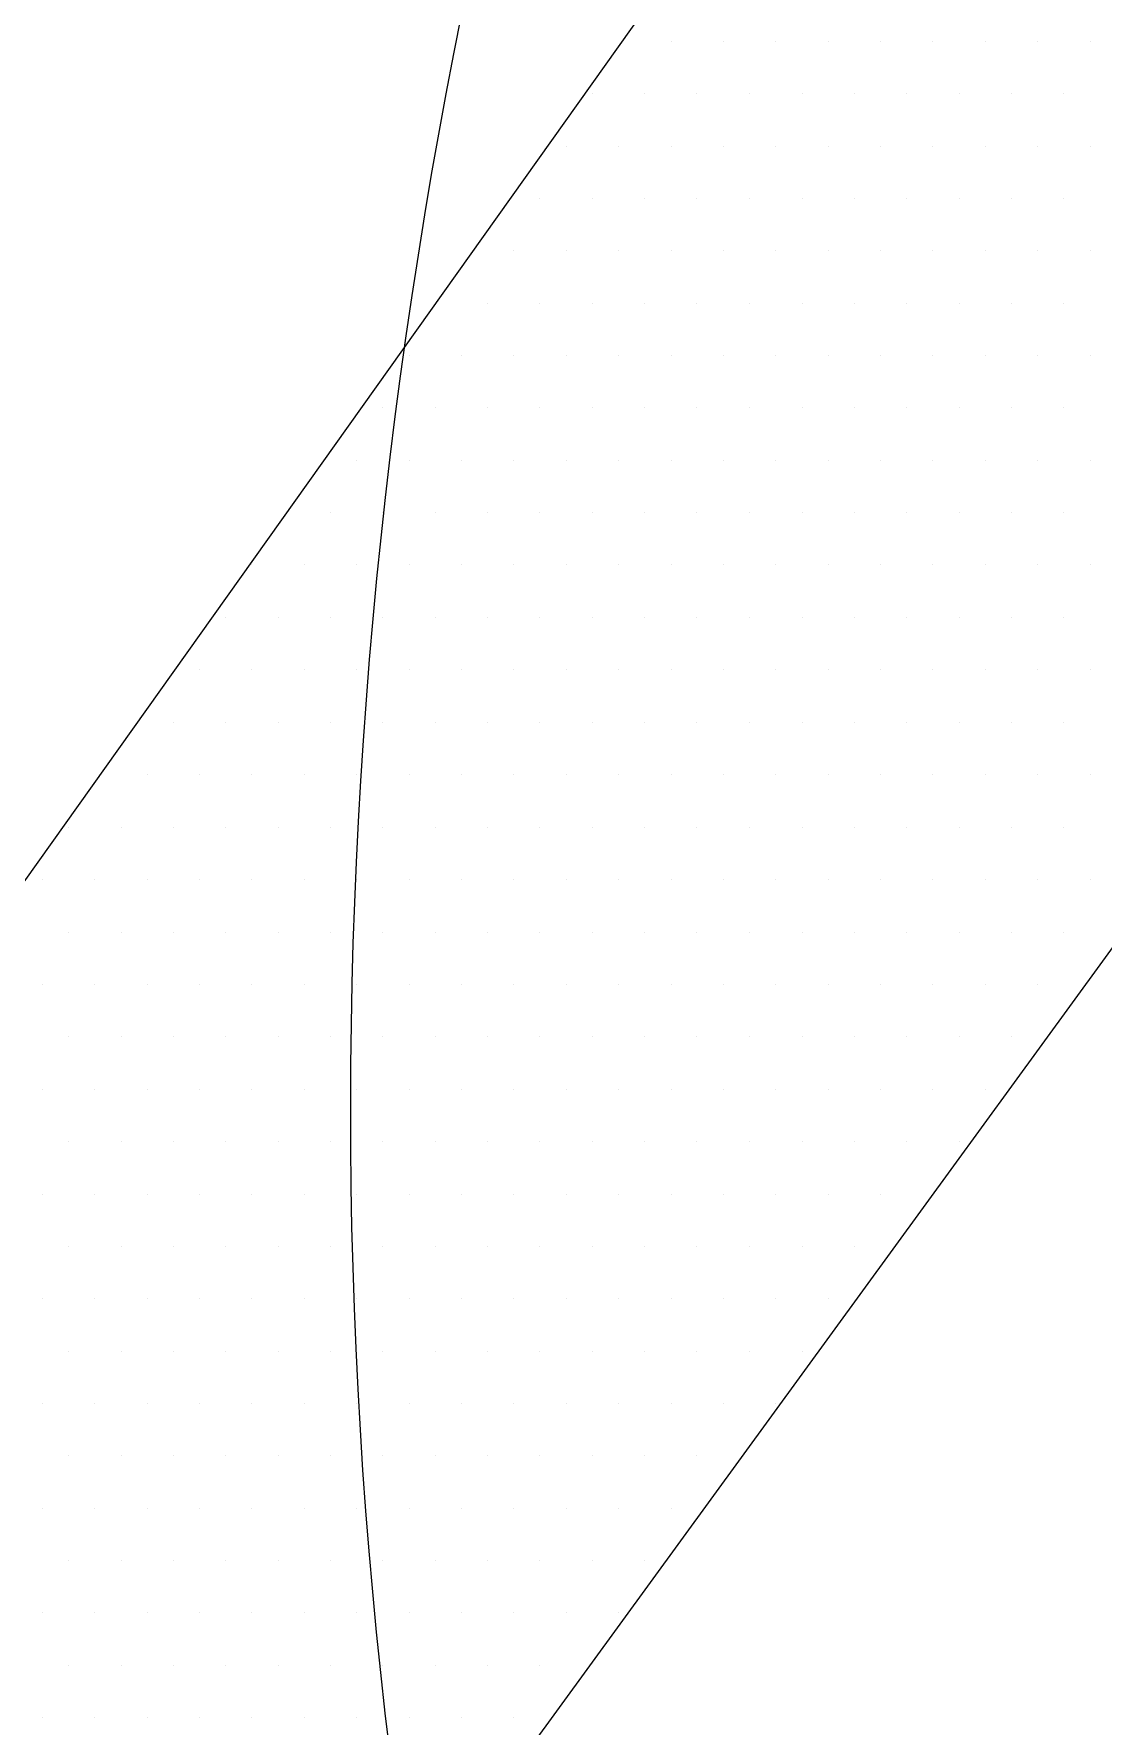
# Model space of a CAD drawing. Header units: metres. Extents: x 9606 to 9900, y 4805 to 4952.
# Drawn here: x 9862.637 to 9863.012, y 4852.206 to 4852.799 of the extents above; entities that cross this region are included whole.
import ezdxf

# ---------------------------------------------------------------- set-up
doc = ezdxf.new("R2010")
doc.units = ezdxf.units.M
doc.header["$LTSCALE"] = 2
doc.linetypes.add('CACHEX2', pattern=[0.75, 0.5, -0.25])
for name, color, linetype in [('CARTOUCHE', 7, 'Continuous'), ('LOGO', 4, 'Continuous'), ('rosace', 7, 'Continuous')]:
    doc.layers.add(name, color=color, linetype=linetype)

# ---------------------------------------------------------------- blocks, each defined once
blk = doc.blocks.new('A$C715108E3')
at = {"layer": 'LOGO', "color": 131}
for p, q in [((-19.4636, -12.1388), (-19.4636, -12.1388)), ((-19.377, -12.1388), (-19.377, -12.1388)), ((-19.2852, -12.1388), (-19.2852, -12.1388)), ((-19.1939, -12.1388), (-19.1939, -12.1388)), ((-19.1019, -12.1388), (-19.1019, -12.1388)), ((-19.0099, -12.1388), (-19.0099, -12.1388)), ((-18.9186, -12.1388), (-18.9186, -12.1388)), ((-18.8268, -12.1388), (-18.8268, -12.1388)), ((-18.7349, -12.1388), (-18.7349, -12.1388)), ((-18.6429, -12.1388), (-18.6429, -12.1388)), ((-19.5288, -12.23), (-19.5288, -12.23)), ((-19.5146, -12.23), (-19.5146, -12.23)), ((-19.4228, -12.23), (-19.4228, -12.23)), ((-19.3317, -12.23), (-19.3317, -12.23)), ((-19.2397, -12.23), (-19.2397, -12.23)), ((-19.1476, -12.23), (-19.1476, -12.23)), ((-19.0564, -12.23), (-19.0564, -12.23)), ((-18.9643, -12.23), (-18.9643, -12.23)), ((-18.8725, -12.23), (-18.8725, -12.23)), ((-18.7811, -12.23), (-18.7811, -12.23)), ((-18.689, -12.23), (-18.689, -12.23)), ((-19.594, -12.3224), (-19.594, -12.3224)), ((-19.5605, -12.3224), (-19.5605, -12.3224)), ((-19.4689, -12.3224), (-19.4689, -12.3224)), ((-19.377, -12.3224), (-19.377, -12.3224)), ((-19.2852, -12.3224), (-19.2852, -12.3224)), ((-19.1939, -12.3224), (-19.1939, -12.3224)), ((-19.1019, -12.3224), (-19.1019, -12.3224)), ((-19.0099, -12.3224), (-19.0099, -12.3224)), ((-18.9186, -12.3224), (-18.9186, -12.3224)), ((-18.8268, -12.3224), (-18.8268, -12.3224)), ((-18.7349, -12.3224), (-18.7349, -12.3224)), ((-18.6429, -12.3224), (-18.6429, -12.3224)), ((-19.6593, -12.4139), (-19.6593, -12.4139)), ((-19.6068, -12.4139), (-19.6068, -12.4139)), ((-19.5146, -12.4139), (-19.5146, -12.4139)), ((-19.4228, -12.4139), (-19.4228, -12.4139)), ((-19.3317, -12.4139), (-19.3317, -12.4139)), ((-19.2397, -12.4139), (-19.2397, -12.4139)), ((-19.1476, -12.4139), (-19.1476, -12.4139)), ((-19.0564, -12.4139), (-19.0564, -12.4139)), ((-18.9643, -12.4139), (-18.9643, -12.4139)), ((-18.8725, -12.4139), (-18.8725, -12.4139)), ((-18.7811, -12.4139), (-18.7811, -12.4139)), ((-18.689, -12.4139), (-18.689, -12.4139)), ((-19.7245, -12.5053), (-19.7245, -12.5053)), ((-19.6525, -12.5053), (-19.6525, -12.5053)), ((-19.5605, -12.5053), (-19.5605, -12.5053)), ((-19.4689, -12.5053), (-19.4689, -12.5053)), ((-19.377, -12.5053), (-19.377, -12.5053)), ((-19.2852, -12.5053), (-19.2852, -12.5053)), ((-19.1939, -12.5053), (-19.1939, -12.5053)), ((-19.1019, -12.5053), (-19.1019, -12.5053)), ((-19.0099, -12.5053), (-19.0099, -12.5053)), ((-18.9186, -12.5053), (-18.9186, -12.5053)), ((-18.8268, -12.5053), (-18.8268, -12.5053)), ((-18.7349, -12.5053), (-18.7349, -12.5053)), ((-18.6429, -12.5053), (-18.6429, -12.5053)), ((-19.7897, -12.5977), (-19.7897, -12.5977)), ((-19.6979, -12.5977), (-19.6979, -12.5977)), ((-19.6068, -12.5977), (-19.6068, -12.5977)), ((-19.5146, -12.5977), (-19.5146, -12.5977)), ((-19.4228, -12.5977), (-19.4228, -12.5977)), ((-19.3317, -12.5977), (-19.3317, -12.5977)), ((-19.2397, -12.5977), (-19.2397, -12.5977)), ((-19.1476, -12.5977), (-19.1476, -12.5977)), ((-19.0564, -12.5977), (-19.0564, -12.5977)), ((-18.9643, -12.5977), (-18.9643, -12.5977)), ((-18.8725, -12.5977), (-18.8725, -12.5977)), ((-18.7811, -12.5977), (-18.7811, -12.5977)), ((-18.689, -12.5977), (-18.689, -12.5977)), ((-19.8551, -12.6892), (-19.8551, -12.6892)), ((-19.8354, -12.6892), (-19.8354, -12.6892)), ((-19.7444, -12.6892), (-19.7444, -12.6892)), ((-19.6525, -12.6892), (-19.6525, -12.6892)), ((-19.5605, -12.6892), (-19.5605, -12.6892)), ((-19.4689, -12.6892), (-19.4689, -12.6892)), ((-19.377, -12.6892), (-19.377, -12.6892)), ((-19.2852, -12.6892), (-19.2852, -12.6892)), ((-19.1939, -12.6892), (-19.1939, -12.6892)), ((-19.1019, -12.6892), (-19.1019, -12.6892)), ((-19.0099, -12.6892), (-19.0099, -12.6892)), ((-18.9186, -12.6892), (-18.9186, -12.6892)), ((-18.8268, -12.6892), (-18.8268, -12.6892)), ((-18.7349, -12.6892), (-18.7349, -12.6892)), ((-18.6429, -12.6892), (-18.6429, -12.6892)), ((-19.9205, -12.7805), (-19.9205, -12.7805)), ((-19.8817, -12.7805), (-19.8817, -12.7805)), ((-19.7897, -12.7805), (-19.7897, -12.7805)), ((-19.6979, -12.7805), (-19.6979, -12.7805)), ((-19.6068, -12.7805), (-19.6068, -12.7805)), ((-19.5146, -12.7805), (-19.5146, -12.7805)), ((-19.4228, -12.7805), (-19.4228, -12.7805)), ((-19.3317, -12.7805), (-19.3317, -12.7805)), ((-19.2397, -12.7805), (-19.2397, -12.7805)), ((-19.1476, -12.7805), (-19.1476, -12.7805)), ((-19.0564, -12.7805), (-19.0564, -12.7805)), ((-18.9643, -12.7805), (-18.9643, -12.7805)), ((-18.8725, -12.7805), (-18.8725, -12.7805)), ((-18.7811, -12.7805), (-18.7811, -12.7805)), ((-18.689, -12.7805), (-18.689, -12.7805)), ((-19.9856, -12.8729), (-19.9856, -12.8729)), ((-19.9275, -12.8729), (-19.9275, -12.8729)), ((-19.8354, -12.8729), (-19.8354, -12.8729)), ((-19.7444, -12.8729), (-19.7444, -12.8729)), ((-19.6525, -12.8729), (-19.6525, -12.8729)), ((-19.5605, -12.8729), (-19.5605, -12.8729)), ((-19.4689, -12.8729), (-19.4689, -12.8729)), ((-19.377, -12.8729), (-19.377, -12.8729)), ((-19.2852, -12.8729), (-19.2852, -12.8729)), ((-19.1939, -12.8729), (-19.1939, -12.8729)), ((-19.1019, -12.8729), (-19.1019, -12.8729)), ((-19.0099, -12.8729), (-19.0099, -12.8729)), ((-18.9186, -12.8729), (-18.9186, -12.8729)), ((-18.8268, -12.8729), (-18.8268, -12.8729)), ((-18.7349, -12.8729), (-18.7349, -12.8729)), ((-18.6429, -12.8729), (-18.6429, -12.8729)), ((-20.051, -12.9641), (-20.051, -12.9641)), ((-19.9737, -12.9641), (-19.9737, -12.9641)), ((-19.8817, -12.9641), (-19.8817, -12.9641)), ((-19.7897, -12.9641), (-19.7897, -12.9641)), ((-19.6979, -12.9641), (-19.6979, -12.9641)), ((-19.6068, -12.9641), (-19.6068, -12.9641)), ((-19.5146, -12.9641), (-19.5146, -12.9641)), ((-19.4228, -12.9641), (-19.4228, -12.9641)), ((-19.3317, -12.9641), (-19.3317, -12.9641)), ((-19.2397, -12.9641), (-19.2397, -12.9641)), ((-19.1476, -12.9641), (-19.1476, -12.9641)), ((-19.0564, -12.9641), (-19.0564, -12.9641)), ((-18.9643, -12.9641), (-18.9643, -12.9641)), ((-18.8725, -12.9641), (-18.8725, -12.9641)), ((-18.7811, -12.9641), (-18.7811, -12.9641)), ((-18.689, -12.9641), (-18.689, -12.9641)), ((-20.1166, -13.0556), (-20.1166, -13.0556)), ((-20.1113, -13.0556), (-20.1113, -13.0556)), ((-20.0195, -13.0556), (-20.0195, -13.0556)), ((-19.9275, -13.0556), (-19.9275, -13.0556)), ((-19.8354, -13.0556), (-19.8354, -13.0556)), ((-19.7444, -13.0556), (-19.7444, -13.0556)), ((-19.6525, -13.0556), (-19.6525, -13.0556)), ((-19.5605, -13.0556), (-19.5605, -13.0556)), ((-19.4689, -13.0556), (-19.4689, -13.0556)), ((-19.377, -13.0556), (-19.377, -13.0556)), ((-19.2852, -13.0556), (-19.2852, -13.0556)), ((-19.1939, -13.0556), (-19.1939, -13.0556)), ((-19.1019, -13.0556), (-19.1019, -13.0556)), ((-19.0099, -13.0556), (-19.0099, -13.0556)), ((-18.9186, -13.0556), (-18.9186, -13.0556)), ((-18.8268, -13.0556), (-18.8268, -13.0556)), ((-18.7349, -13.0556), (-18.7349, -13.0556)), ((-18.6429, -13.0556), (-18.6429, -13.0556)), ((-20.1818, -13.148), (-20.1818, -13.148)), ((-20.157, -13.148), (-20.157, -13.148)), ((-20.065, -13.148), (-20.065, -13.148)), ((-19.9737, -13.148), (-19.9737, -13.148)), ((-19.8817, -13.148), (-19.8817, -13.148)), ((-19.7897, -13.148), (-19.7897, -13.148)), ((-19.6979, -13.148), (-19.6979, -13.148)), ((-19.6068, -13.148), (-19.6068, -13.148)), ((-19.5146, -13.148), (-19.5146, -13.148)), ((-19.4228, -13.148), (-19.4228, -13.148)), ((-19.3317, -13.148), (-19.3317, -13.148)), ((-19.2397, -13.148), (-19.2397, -13.148)), ((-19.1476, -13.148), (-19.1476, -13.148)), ((-19.0564, -13.148), (-19.0564, -13.148)), ((-18.9643, -13.148), (-18.9643, -13.148)), ((-18.8725, -13.148), (-18.8725, -13.148)), ((-18.7811, -13.148), (-18.7811, -13.148)), ((-18.689, -13.148), (-18.689, -13.148)), ((-20.2472, -13.2392), (-20.2472, -13.2392)), ((-20.2026, -13.2392), (-20.2026, -13.2392)), ((-20.1113, -13.2392), (-20.1113, -13.2392)), ((-20.0195, -13.2392), (-20.0195, -13.2392)), ((-19.9275, -13.2392), (-19.9275, -13.2392)), ((-19.8354, -13.2392), (-19.8354, -13.2392)), ((-19.7444, -13.2392), (-19.7444, -13.2392)), ((-19.6525, -13.2392), (-19.6525, -13.2392)), ((-19.5605, -13.2392), (-19.5605, -13.2392)), ((-19.4689, -13.2392), (-19.4689, -13.2392)), ((-19.377, -13.2392), (-19.377, -13.2392)), ((-19.2852, -13.2392), (-19.2852, -13.2392)), ((-19.1939, -13.2392), (-19.1939, -13.2392)), ((-19.1019, -13.2392), (-19.1019, -13.2392)), ((-19.0099, -13.2392), (-19.0099, -13.2392)), ((-18.9186, -13.2392), (-18.9186, -13.2392)), ((-18.8268, -13.2392), (-18.8268, -13.2392)), ((-18.7349, -13.2392), (-18.7349, -13.2392)), ((-18.6429, -13.2392), (-18.6429, -13.2392)), ((-20.3124, -13.3309), (-20.3124, -13.3309)), ((-20.2487, -13.3309), (-20.2487, -13.3309)), ((-20.157, -13.3309), (-20.157, -13.3309)), ((-20.065, -13.3309), (-20.065, -13.3309)), ((-19.9737, -13.3309), (-19.9737, -13.3309)), ((-19.8817, -13.3309), (-19.8817, -13.3309)), ((-19.7897, -13.3309), (-19.7897, -13.3309)), ((-19.6979, -13.3309), (-19.6979, -13.3309)), ((-19.6068, -13.3309), (-19.6068, -13.3309)), ((-19.5146, -13.3309), (-19.5146, -13.3309)), ((-19.4228, -13.3309), (-19.4228, -13.3309)), ((-19.3317, -13.3309), (-19.3317, -13.3309)), ((-19.2397, -13.3309), (-19.2397, -13.3309)), ((-19.1476, -13.3309), (-19.1476, -13.3309)), ((-19.0564, -13.3309), (-19.0564, -13.3309)), ((-18.9643, -13.3309), (-18.9643, -13.3309)), ((-18.8725, -13.3309), (-18.8725, -13.3309)), ((-18.7811, -13.3309), (-18.7811, -13.3309)), ((-18.689, -13.3309), (-18.689, -13.3309)), ((-20.3776, -13.4233), (-20.3776, -13.4233)), ((-20.2946, -13.4233), (-20.2946, -13.4233)), ((-20.2026, -13.4233), (-20.2026, -13.4233)), ((-20.1113, -13.4233), (-20.1113, -13.4233)), ((-20.0195, -13.4233), (-20.0195, -13.4233)), ((-19.9275, -13.4233), (-19.9275, -13.4233)), ((-19.8354, -13.4233), (-19.8354, -13.4233)), ((-19.7444, -13.4233), (-19.7444, -13.4233)), ((-19.6525, -13.4233), (-19.6525, -13.4233)), ((-19.5605, -13.4233), (-19.5605, -13.4233)), ((-19.4689, -13.4233), (-19.4689, -13.4233)), ((-19.377, -13.4233), (-19.377, -13.4233)), ((-19.2852, -13.4233), (-19.2852, -13.4233)), ((-19.1939, -13.4233), (-19.1939, -13.4233)), ((-19.1019, -13.4233), (-19.1019, -13.4233)), ((-19.0099, -13.4233), (-19.0099, -13.4233)), ((-18.9186, -13.4233), (-18.9186, -13.4233)), ((-18.8268, -13.4233), (-18.8268, -13.4233)), ((-18.7349, -13.4233), (-18.7349, -13.4233)), ((-18.6429, -13.4233), (-18.6429, -13.4233)), ((-20.443, -13.5147), (-20.443, -13.5147)), ((-20.4322, -13.5147), (-20.4322, -13.5147)), ((-20.3403, -13.5147), (-20.3403, -13.5147)), ((-20.2487, -13.5147), (-20.2487, -13.5147)), ((-20.157, -13.5147), (-20.157, -13.5147)), ((-20.065, -13.5147), (-20.065, -13.5147)), ((-19.9737, -13.5147), (-19.9737, -13.5147)), ((-19.8817, -13.5147), (-19.8817, -13.5147)), ((-19.7897, -13.5147), (-19.7897, -13.5147)), ((-19.6979, -13.5147), (-19.6979, -13.5147)), ((-19.6068, -13.5147), (-19.6068, -13.5147)), ((-19.5146, -13.5147), (-19.5146, -13.5147)), ((-19.4228, -13.5147), (-19.4228, -13.5147)), ((-19.3317, -13.5147), (-19.3317, -13.5147)), ((-19.2397, -13.5147), (-19.2397, -13.5147)), ((-19.1476, -13.5147), (-19.1476, -13.5147)), ((-19.0564, -13.5147), (-19.0564, -13.5147)), ((-18.9643, -13.5147), (-18.9643, -13.5147)), ((-18.8725, -13.5147), (-18.8725, -13.5147)), ((-18.7811, -13.5147), (-18.7811, -13.5147)), ((-18.689, -13.5147), (-18.689, -13.5147)), ((-20.4779, -13.6058), (-20.4779, -13.6058)), ((-20.3864, -13.6058), (-20.3864, -13.6058)), ((-20.2946, -13.6058), (-20.2946, -13.6058)), ((-20.2026, -13.6058), (-20.2026, -13.6058)), ((-20.1113, -13.6058), (-20.1113, -13.6058)), ((-20.0195, -13.6058), (-20.0195, -13.6058)), ((-19.9275, -13.6058), (-19.9275, -13.6058)), ((-19.8354, -13.6058), (-19.8354, -13.6058)), ((-19.7444, -13.6058), (-19.7444, -13.6058)), ((-19.6525, -13.6058), (-19.6525, -13.6058)), ((-19.5605, -13.6058), (-19.5605, -13.6058)), ((-19.4689, -13.6058), (-19.4689, -13.6058)), ((-19.377, -13.6058), (-19.377, -13.6058)), ((-19.2852, -13.6058), (-19.2852, -13.6058)), ((-19.1939, -13.6058), (-19.1939, -13.6058)), ((-19.1019, -13.6058), (-19.1019, -13.6058)), ((-19.0099, -13.6058), (-19.0099, -13.6058)), ((-18.9186, -13.6058), (-18.9186, -13.6058)), ((-18.8268, -13.6058), (-18.8268, -13.6058)), ((-18.7349, -13.6058), (-18.7349, -13.6058)), ((-18.6429, -13.6058), (-18.6429, -13.6058)), ((-20.4322, -13.6986), (-20.4322, -13.6986)), ((-20.3403, -13.6986), (-20.3403, -13.6986)), ((-20.2487, -13.6986), (-20.2487, -13.6986)), ((-20.157, -13.6986), (-20.157, -13.6986)), ((-20.065, -13.6986), (-20.065, -13.6986)), ((-19.9737, -13.6986), (-19.9737, -13.6986)), ((-19.8817, -13.6986), (-19.8817, -13.6986)), ((-19.7897, -13.6986), (-19.7897, -13.6986)), ((-19.6979, -13.6986), (-19.6979, -13.6986)), ((-19.6068, -13.6986), (-19.6068, -13.6986)), ((-19.5146, -13.6986), (-19.5146, -13.6986)), ((-19.4228, -13.6986), (-19.4228, -13.6986)), ((-19.3317, -13.6986), (-19.3317, -13.6986)), ((-19.2397, -13.6986), (-19.2397, -13.6986)), ((-19.1476, -13.6986), (-19.1476, -13.6986)), ((-19.0564, -13.6986), (-19.0564, -13.6986)), ((-18.9643, -13.6986), (-18.9643, -13.6986)), ((-18.8725, -13.6986), (-18.8725, -13.6986)), ((-18.7811, -13.6986), (-18.7811, -13.6986)), ((-18.689, -13.6986), (-18.689, -13.6986)), ((-20.4779, -13.7897), (-20.4779, -13.7897)), ((-20.3864, -13.7897), (-20.3864, -13.7897)), ((-20.2946, -13.7897), (-20.2946, -13.7897)), ((-20.2026, -13.7897), (-20.2026, -13.7897)), ((-20.1113, -13.7897), (-20.1113, -13.7897)), ((-20.0195, -13.7897), (-20.0195, -13.7897)), ((-19.9275, -13.7897), (-19.9275, -13.7897)), ((-19.8354, -13.7897), (-19.8354, -13.7897)), ((-19.7444, -13.7897), (-19.7444, -13.7897)), ((-19.6525, -13.7897), (-19.6525, -13.7897)), ((-19.5605, -13.7897), (-19.5605, -13.7897)), ((-19.4689, -13.7897), (-19.4689, -13.7897)), ((-19.377, -13.7897), (-19.377, -13.7897)), ((-19.2852, -13.7897), (-19.2852, -13.7897)), ((-19.1939, -13.7897), (-19.1939, -13.7897)), ((-19.1019, -13.7897), (-19.1019, -13.7897)), ((-19.0099, -13.7897), (-19.0099, -13.7897)), ((-18.9186, -13.7897), (-18.9186, -13.7897)), ((-18.8268, -13.7897), (-18.8268, -13.7897)), ((-18.7349, -13.7897), (-18.7349, -13.7897)), ((-20.4322, -13.8809), (-20.4322, -13.8809)), ((-20.3403, -13.8809), (-20.3403, -13.8809)), ((-20.2487, -13.8809), (-20.2487, -13.8809)), ((-20.157, -13.8809), (-20.157, -13.8809)), ((-20.065, -13.8809), (-20.065, -13.8809)), ((-19.9737, -13.8809), (-19.9737, -13.8809)), ((-19.8817, -13.8809), (-19.8817, -13.8809)), ((-19.7897, -13.8809), (-19.7897, -13.8809)), ((-19.6979, -13.8809), (-19.6979, -13.8809)), ((-19.6068, -13.8809), (-19.6068, -13.8809)), ((-19.5146, -13.8809), (-19.5146, -13.8809)), ((-19.4228, -13.8809), (-19.4228, -13.8809)), ((-19.3317, -13.8809), (-19.3317, -13.8809)), ((-19.2397, -13.8809), (-19.2397, -13.8809)), ((-19.1476, -13.8809), (-19.1476, -13.8809)), ((-19.0564, -13.8809), (-19.0564, -13.8809)), ((-18.9643, -13.8809), (-18.9643, -13.8809)), ((-18.8725, -13.8809), (-18.8725, -13.8809)), ((-18.7811, -13.8809), (-18.7811, -13.8809)), ((-20.4779, -13.9735), (-20.4779, -13.9735)), ((-20.3864, -13.9735), (-20.3864, -13.9735)), ((-20.2946, -13.9735), (-20.2946, -13.9735)), ((-20.2026, -13.9735), (-20.2026, -13.9735)), ((-20.1113, -13.9735), (-20.1113, -13.9735)), ((-20.0195, -13.9735), (-20.0195, -13.9735)), ((-19.9275, -13.9735), (-19.9275, -13.9735)), ((-19.8354, -13.9735), (-19.8354, -13.9735)), ((-19.7444, -13.9735), (-19.7444, -13.9735)), ((-19.6525, -13.9735), (-19.6525, -13.9735)), ((-19.5605, -13.9735), (-19.5605, -13.9735)), ((-19.4689, -13.9735), (-19.4689, -13.9735)), ((-19.377, -13.9735), (-19.377, -13.9735)), ((-19.2852, -13.9735), (-19.2852, -13.9735)), ((-19.1939, -13.9735), (-19.1939, -13.9735)), ((-19.1019, -13.9735), (-19.1019, -13.9735)), ((-19.0099, -13.9735), (-19.0099, -13.9735)), ((-18.9186, -13.9735), (-18.9186, -13.9735)), ((-18.8268, -13.9735), (-18.8268, -13.9735)), ((-20.4322, -14.065), (-20.4322, -14.065)), ((-20.3403, -14.065), (-20.3403, -14.065)), ((-20.2487, -14.065), (-20.2487, -14.065)), ((-20.157, -14.065), (-20.157, -14.065)), ((-20.065, -14.065), (-20.065, -14.065)), ((-19.9737, -14.065), (-19.9737, -14.065)), ((-19.8817, -14.065), (-19.8817, -14.065)), ((-19.7897, -14.065), (-19.7897, -14.065)), ((-19.6979, -14.065), (-19.6979, -14.065)), ((-19.6068, -14.065), (-19.6068, -14.065)), ((-19.5146, -14.065), (-19.5146, -14.065)), ((-19.4228, -14.065), (-19.4228, -14.065)), ((-19.3317, -14.065), (-19.3317, -14.065)), ((-19.2397, -14.065), (-19.2397, -14.065)), ((-19.1476, -14.065), (-19.1476, -14.065)), ((-19.0564, -14.065), (-19.0564, -14.065)), ((-18.9643, -14.065), (-18.9643, -14.065)), ((-18.8725, -14.065), (-18.8725, -14.065)), ((-20.4779, -14.1574), (-20.4779, -14.1574)), ((-20.3864, -14.1574), (-20.3864, -14.1574)), ((-20.2946, -14.1574), (-20.2946, -14.1574)), ((-20.2026, -14.1574), (-20.2026, -14.1574)), ((-20.1113, -14.1574), (-20.1113, -14.1574)), ((-20.0195, -14.1574), (-20.0195, -14.1574)), ((-19.9275, -14.1574), (-19.9275, -14.1574)), ((-19.8354, -14.1574), (-19.8354, -14.1574)), ((-19.7444, -14.1574), (-19.7444, -14.1574)), ((-19.6525, -14.1574), (-19.6525, -14.1574)), ((-19.5605, -14.1574), (-19.5605, -14.1574)), ((-19.4689, -14.1574), (-19.4689, -14.1574)), ((-19.377, -14.1574), (-19.377, -14.1574)), ((-19.2852, -14.1574), (-19.2852, -14.1574)), ((-19.1939, -14.1574), (-19.1939, -14.1574)), ((-19.1019, -14.1574), (-19.1019, -14.1574)), ((-19.0099, -14.1574), (-19.0099, -14.1574)), ((-18.9186, -14.1574), (-18.9186, -14.1574)), ((-20.4322, -14.2488), (-20.4322, -14.2488)), ((-20.3403, -14.2488), (-20.3403, -14.2488)), ((-20.2487, -14.2488), (-20.2487, -14.2488)), ((-20.157, -14.2488), (-20.157, -14.2488)), ((-20.065, -14.2488), (-20.065, -14.2488)), ((-19.9737, -14.2488), (-19.9737, -14.2488)), ((-19.8817, -14.2488), (-19.8817, -14.2488)), ((-19.7897, -14.2488), (-19.7897, -14.2488)), ((-19.6979, -14.2488), (-19.6979, -14.2488)), ((-19.6068, -14.2488), (-19.6068, -14.2488)), ((-19.5146, -14.2488), (-19.5146, -14.2488)), ((-19.4228, -14.2488), (-19.4228, -14.2488)), ((-19.3317, -14.2488), (-19.3317, -14.2488)), ((-19.2397, -14.2488), (-19.2397, -14.2488)), ((-19.1476, -14.2488), (-19.1476, -14.2488)), ((-19.0564, -14.2488), (-19.0564, -14.2488)), ((-20.4779, -14.3401), (-20.4779, -14.3401)), ((-20.3864, -14.3401), (-20.3864, -14.3401)), ((-20.2946, -14.3401), (-20.2946, -14.3401)), ((-20.2026, -14.3401), (-20.2026, -14.3401)), ((-20.1113, -14.3401), (-20.1113, -14.3401)), ((-20.0195, -14.3401), (-20.0195, -14.3401)), ((-19.9275, -14.3401), (-19.9275, -14.3401)), ((-19.8354, -14.3401), (-19.8354, -14.3401)), ((-19.7444, -14.3401), (-19.7444, -14.3401)), ((-19.6525, -14.3401), (-19.6525, -14.3401)), ((-19.5605, -14.3401), (-19.5605, -14.3401)), ((-19.4689, -14.3401), (-19.4689, -14.3401)), ((-19.377, -14.3401), (-19.377, -14.3401)), ((-19.2852, -14.3401), (-19.2852, -14.3401)), ((-19.1939, -14.3401), (-19.1939, -14.3401)), ((-19.1019, -14.3401), (-19.1019, -14.3401)), ((-20.4322, -14.4325), (-20.4322, -14.4325)), ((-20.3403, -14.4325), (-20.3403, -14.4325)), ((-20.2487, -14.4325), (-20.2487, -14.4325)), ((-20.157, -14.4325), (-20.157, -14.4325)), ((-20.065, -14.4325), (-20.065, -14.4325)), ((-19.9737, -14.4325), (-19.9737, -14.4325)), ((-19.8817, -14.4325), (-19.8817, -14.4325)), ((-19.7897, -14.4325), (-19.7897, -14.4325)), ((-19.6979, -14.4325), (-19.6979, -14.4325)), ((-19.6068, -14.4325), (-19.6068, -14.4325)), ((-19.5146, -14.4325), (-19.5146, -14.4325)), ((-19.4228, -14.4325), (-19.4228, -14.4325)), ((-19.3317, -14.4325), (-19.3317, -14.4325)), ((-19.2397, -14.4325), (-19.2397, -14.4325)), ((-19.1476, -14.4325), (-19.1476, -14.4325)), ((-20.4779, -14.5238), (-20.4779, -14.5238)), ((-20.3864, -14.5238), (-20.3864, -14.5238)), ((-20.2946, -14.5238), (-20.2946, -14.5238)), ((-20.2026, -14.5238), (-20.2026, -14.5238)), ((-20.1113, -14.5238), (-20.1113, -14.5238)), ((-20.0195, -14.5238), (-20.0195, -14.5238)), ((-19.9275, -14.5238), (-19.9275, -14.5238)), ((-19.8354, -14.5238), (-19.8354, -14.5238)), ((-19.7444, -14.5238), (-19.7444, -14.5238)), ((-19.6525, -14.5238), (-19.6525, -14.5238)), ((-19.5605, -14.5238), (-19.5605, -14.5238)), ((-19.4689, -14.5238), (-19.4689, -14.5238)), ((-19.377, -14.5238), (-19.377, -14.5238)), ((-19.2852, -14.5238), (-19.2852, -14.5238)), ((-19.1939, -14.5238), (-19.1939, -14.5238)), ((-20.4322, -14.6152), (-20.4322, -14.6152)), ((-20.3403, -14.6152), (-20.3403, -14.6152)), ((-20.2487, -14.6152), (-20.2487, -14.6152)), ((-20.157, -14.6152), (-20.157, -14.6152)), ((-20.065, -14.6152), (-20.065, -14.6152)), ((-19.9737, -14.6152), (-19.9737, -14.6152)), ((-19.8817, -14.6152), (-19.8817, -14.6152)), ((-19.7897, -14.6152), (-19.7897, -14.6152)), ((-19.6979, -14.6152), (-19.6979, -14.6152)), ((-19.6068, -14.6152), (-19.6068, -14.6152)), ((-19.5146, -14.6152), (-19.5146, -14.6152)), ((-19.4228, -14.6152), (-19.4228, -14.6152)), ((-19.3317, -14.6152), (-19.3317, -14.6152)), ((-20.4779, -14.7076), (-20.4779, -14.7076)), ((-20.3864, -14.7076), (-20.3864, -14.7076)), ((-20.2946, -14.7076), (-20.2946, -14.7076)), ((-20.2026, -14.7076), (-20.2026, -14.7076)), ((-20.1113, -14.7076), (-20.1113, -14.7076)), ((-20.0195, -14.7076), (-20.0195, -14.7076)), ((-19.9275, -14.7076), (-19.9275, -14.7076)), ((-19.8354, -14.7076), (-19.8354, -14.7076)), ((-19.7444, -14.7076), (-19.7444, -14.7076)), ((-19.6525, -14.7076), (-19.6525, -14.7076)), ((-19.5605, -14.7076), (-19.5605, -14.7076)), ((-19.4689, -14.7076), (-19.4689, -14.7076)), ((-19.377, -14.7076), (-19.377, -14.7076)), ((-20.4322, -14.7991), (-20.4322, -14.7991)), ((-20.3403, -14.7991), (-20.3403, -14.7991)), ((-20.2487, -14.7991), (-20.2487, -14.7991)), ((-20.157, -14.7991), (-20.157, -14.7991)), ((-20.065, -14.7991), (-20.065, -14.7991)), ((-19.9737, -14.7991), (-19.9737, -14.7991)), ((-19.8817, -14.7991), (-19.8817, -14.7991)), ((-19.7897, -14.7991), (-19.7897, -14.7991)), ((-19.6979, -14.7991), (-19.6979, -14.7991)), ((-19.6068, -14.7991), (-19.6068, -14.7991)), ((-19.5146, -14.7991), (-19.5146, -14.7991)), ((-19.4228, -14.7991), (-19.4228, -14.7991)), ((-20.4779, -14.8905), (-20.4779, -14.8905)), ((-20.3864, -14.8905), (-20.3864, -14.8905)), ((-20.2946, -14.8905), (-20.2946, -14.8905)), ((-20.2026, -14.8905), (-20.2026, -14.8905)), ((-20.1113, -14.8905), (-20.1113, -14.8905)), ((-20.0195, -14.8905), (-20.0195, -14.8905)), ((-19.9275, -14.8905), (-19.9275, -14.8905)), ((-19.8354, -14.8905), (-19.8354, -14.8905)), ((-19.7444, -14.8905), (-19.7444, -14.8905)), ((-19.6525, -14.8905), (-19.6525, -14.8905)), ((-19.5605, -14.8905), (-19.5605, -14.8905)), ((-19.4689, -14.8905), (-19.4689, -14.8905)), ((-20.4322, -14.9827), (-20.4322, -14.9827)), ((-20.3403, -14.9827), (-20.3403, -14.9827)), ((-20.2487, -14.9827), (-20.2487, -14.9827)), ((-20.157, -14.9827), (-20.157, -14.9827)), ((-20.065, -14.9827), (-20.065, -14.9827)), ((-19.9737, -14.9827), (-19.9737, -14.9827)), ((-19.8817, -14.9827), (-19.8817, -14.9827)), ((-19.7897, -14.9827), (-19.7897, -14.9827)), ((-19.6979, -14.9827), (-19.6979, -14.9827)), ((-19.6068, -14.9827), (-19.6068, -14.9827)), ((-20.4779, -15.0742), (-20.4779, -15.0742)), ((-20.3864, -15.0742), (-20.3864, -15.0742)), ((-20.2946, -15.0742), (-20.2946, -15.0742)), ((-20.2026, -15.0742), (-20.2026, -15.0742)), ((-20.1113, -15.0742), (-20.1113, -15.0742)), ((-20.0195, -15.0742), (-20.0195, -15.0742)), ((-19.9275, -15.0742), (-19.9275, -15.0742)), ((-19.8354, -15.0742), (-19.8354, -15.0742)), ((-19.7444, -15.0742), (-19.7444, -15.0742)), ((-19.6525, -15.0742), (-19.6525, -15.0742))]:
    blk.add_line(p, q, dxfattribs=at)
blk.add_lwpolyline([(-19.0429, -11.5482), (-21.5982, -15.1374), (-21.3595, -15.879), (-21.1447, -16.5576), (-21.0193, -16.9601), (-20.5289, -16.3696), (-17.1333, -11.706)], dxfattribs=at)
blk = doc.blocks.new('A$C581E6685')
at = {"layer": 'rosace', "color": 32, "linetype": 'CACHEX2', "ltscale": 1.5}
blk.add_ellipse((-38.0538, 23.8138), major_axis=(-19.0311, -3.534), ratio=0.590567, dxfattribs=at)
at = {"layer": 'rosace', "color": 32}
blk.add_ellipse((-37.6144, 23.8499), major_axis=(-13.5768, -4.2839), ratio=0.791971, dxfattribs=at)
at = {"layer": 'CARTOUCHE'}
blk.add_blockref('A$C715108E3', (-31.6739, 36.3189), dxfattribs=at)

msp = doc.modelspace()

# ---------------------------------------------------------------- block references
at = {"layer": 'CARTOUCHE', "xscale": 0.2, "yscale": 0.2, "zscale": 0.2}
msp.add_blockref('A$C581E6685', (9873.0705, 4847.96026), dxfattribs=at)

doc.saveas('drawing.dxf')
